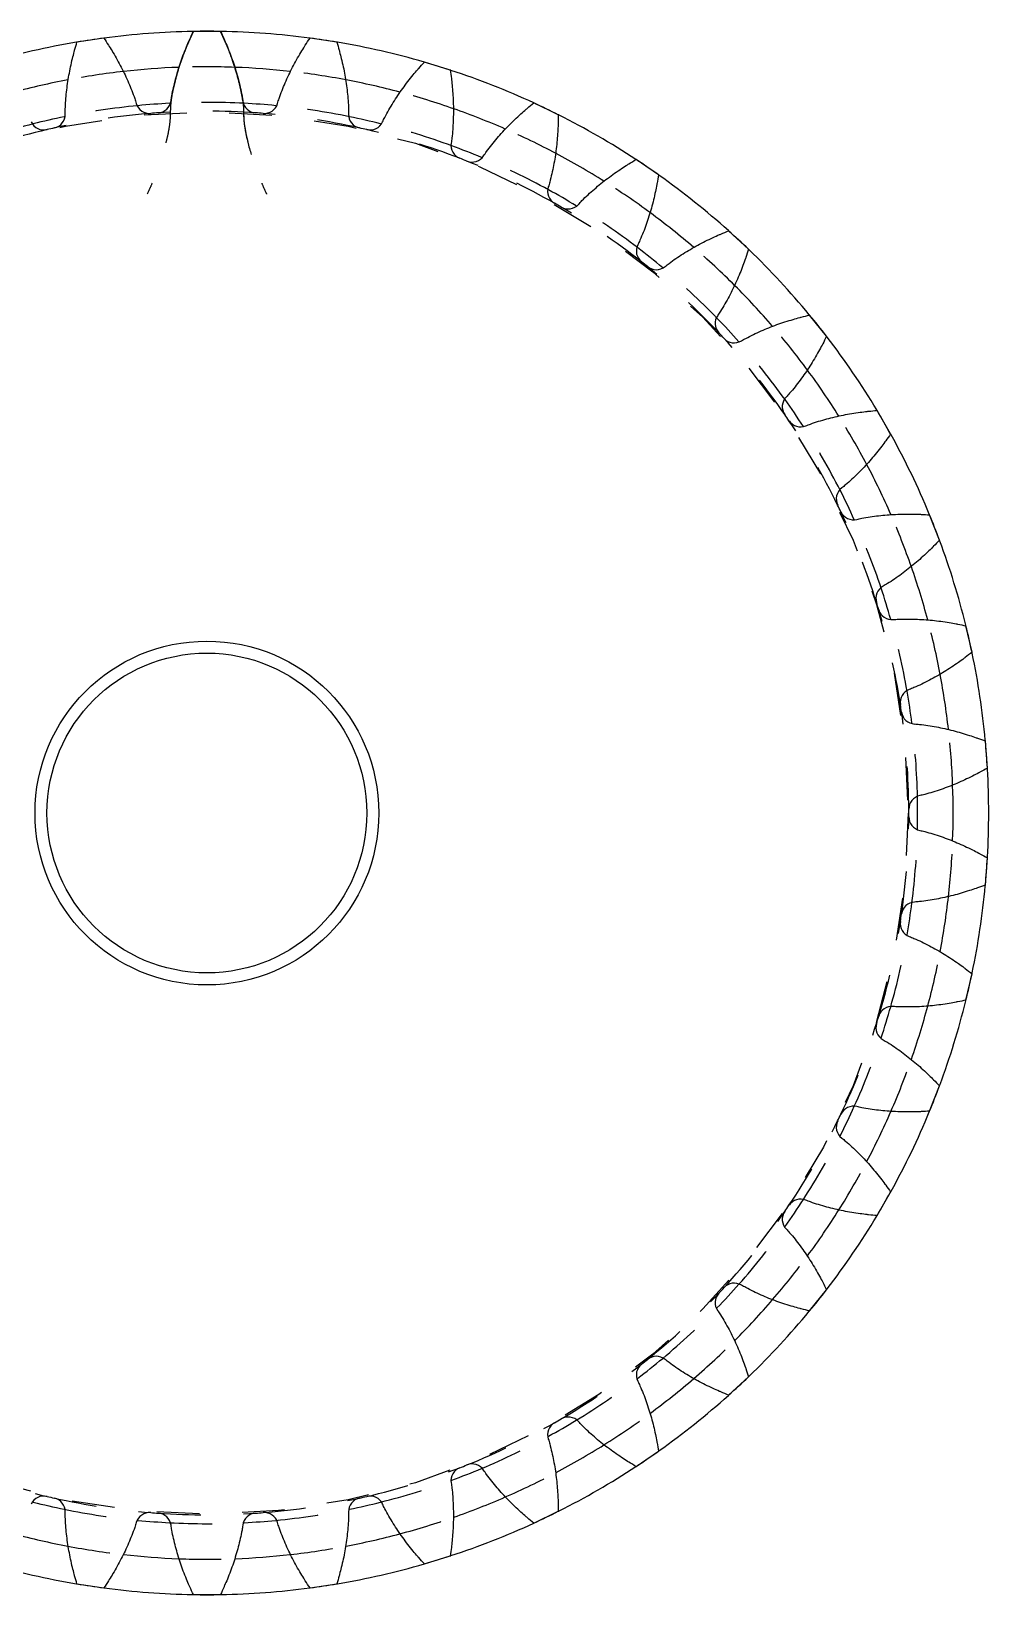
# Model space of a CAD drawing. Header units: inches. Extents: x 0.9 to 97.5, y -1.2 to 16.7.
# Drawn here: x 36.539 to 38.784, y 12.108 to 15.774 of the extents above; entities that cross this region are included whole.
import ezdxf

# ---------------------------------------------------------------- set-up
doc = ezdxf.new("R2010")
doc.units = ezdxf.units.IN
doc.header["$MEASUREMENT"] = 0
doc.linetypes.add('HIDDEN', pattern=[0.2, 0.1, -0.1])
doc.layers.add('DEFAULT_2', color=8, linetype='HIDDEN')

msp = doc.modelspace()

# ---------------------------------------------------------------- linework, layer by layer
at = {"color": 7, "linetype": 'Continuous'}
for p, q in [((36.9826, 15.7742), (36.9189, 15.7742)), ((36.709, 15.7585), (36.646, 15.749)), ((37.2554, 15.749), (37.1925, 15.7585)), ((37.5215, 15.6834), (37.4606, 15.7021)), ((37.7747, 15.5788), (37.7174, 15.6065)), ((38.0096, 15.4377), (37.957, 15.4736)), ((38.2209, 15.2632), (38.1742, 15.3065)), ((38.4037, 15.0591), (38.364, 15.1089)), ((38.5541, 14.8301), (38.5223, 14.8852)), ((38.6687, 14.5812), (38.6454, 14.6405)), ((38.7449, 14.318), (38.7307, 14.3801)), ((38.781, 14.0464), (38.7763, 14.1099)), ((38.7763, 13.7724), (38.781, 13.8359)), ((38.7307, 13.5022), (38.7449, 13.5643)), ((38.6454, 13.2418), (38.6687, 13.3011)), ((38.5223, 12.997), (38.5541, 13.0522)), ((38.364, 12.7733), (38.4037, 12.8231)), ((38.1742, 12.5757), (38.2209, 12.6191)), ((37.957, 12.4087), (38.0096, 12.4445)), ((37.7174, 12.2758), (37.7747, 12.3034)), ((37.4606, 12.1801), (37.5215, 12.1989)), ((36.646, 12.1333), (36.709, 12.1238)), ((36.9189, 12.1081), (36.9826, 12.1081)), ((37.1925, 12.1238), (37.2554, 12.1333))]:
    msp.add_line(p, q, dxfattribs=at)
for radius in [0.4031, 0.375]:
    msp.add_circle((36.9507, 13.9411), radius, dxfattribs=at)
at = {"color": 40, "linetype": 'Continuous'}
for radius, start, end in [(1.8333, 91.0287, 97.5545), (1.8333, 82.4455, 88.9713), (1.8333, 99.6102, 106.1478), (1.8333, 73.8522, 80.3898), (1.75, 100.7442, 104.9846), (1.75, 92.1691, 96.4072), (1.75, 83.5928, 87.8309), (1.75, 75.0154, 79.2558), (1.8333, 65.2807, 71.8099), (1.6667, 93.0059, 95.5692), (1.6667, 84.4308, 86.9941), (1.75, 66.4368, 70.6817), (1.6667, 101.5796, 104.1458), (1.6667, 75.8542, 78.4204), (1.8333, 56.7257, 63.2317), (1.6667, 67.2762, 69.848), (1.75, 57.857, 62.1087), (1.6667, 58.6966, 61.2769), (1.8333, 48.1644, 54.655), (1.75, 49.2758, 53.5366), (1.6667, 50.1155, 52.707), (1.8333, 39.6023, 46.0797), (1.75, 40.7036, 44.9655), (1.6667, 41.5327, 44.1383), (1.8333, 31.0391, 37.5059), (1.75, 32.1396, 36.3952), (1.6667, 32.9482, 35.5708), (1.8333, 22.475, 28.9335), (1.75, 23.575, 27.8258), (1.6667, 24.374, 27.0043), (1.8333, 13.9098, 20.3624), (1.75, 15.0098, 19.2572), (1.6667, 15.8131, 18.4389), (1.8333, 5.3435, 11.7925), (1.75, 6.4441, 10.6894), (1.6667, 7.2515, 9.8745), (1.8333, 356.7761, 3.2239), (1.6667, 358.689, 1.311), (1.75, 357.8777, 2.1223), (1.8333, 348.2075, 354.6565), (1.6667, 350.1255, 352.7485), (1.75, 349.3106, 353.5559), (1.8333, 339.6376, 346.0902), (1.6667, 341.5611, 344.1869), (1.75, 340.7428, 344.9902), (1.6667, 332.9957, 335.626), (1.75, 332.1742, 336.425), (1.8333, 331.0665, 337.525), (1.6667, 324.4292, 327.0518), (1.75, 323.6048, 327.8604), (1.8333, 322.4941, 328.9609), (1.6667, 315.8617, 318.4673), (1.75, 315.0345, 319.2964), (1.8333, 313.9203, 320.3977), (1.6667, 307.293, 309.8845), (1.75, 306.4634, 310.7242), (1.8333, 305.345, 311.8356), (1.6667, 298.7231, 301.3034), (1.75, 297.8913, 302.143), (1.6667, 290.152, 292.7238), (1.8333, 296.7683, 303.2743), (1.6667, 255.8542, 258.4204), (1.6667, 281.5796, 284.1458), (1.75, 289.3183, 293.5632), (1.75, 255.0154, 259.2558), (1.6667, 264.4308, 266.9941), (1.6667, 273.0059, 275.5692), (1.75, 280.7442, 284.9846), (1.8333, 288.1901, 294.7193), (1.8333, 253.8522, 260.3898), (1.75, 263.5928, 267.831), (1.75, 272.169, 276.4072), (1.8333, 279.6102, 286.1478), (1.8333, 262.4455, 268.9713), (1.8333, 271.0287, 277.5545)]:
    msp.add_arc((36.9507, 13.9411), radius, start, end, dxfattribs=at)
at = {"color": 7, "linetype": 'Continuous'}
for centre, radius, start, end in [((36.9507, 13.9411), 1.8333, 89.005, 90.995), ((36.9507, 13.9411), 1.8333, 97.5764, 99.5664), ((36.9507, 13.9411), 1.8333, 80.4336, 82.4236), ((36.9507, 13.9411), 1.8333, 71.8621, 73.8522), ((36.8163, 15.6142), 0.0325, 196.0346, 274.5952), ((36.8343, 15.6156), 0.0325, 273.9762, 352.5368), ((37.0671, 15.6156), 0.0325, 187.4632, 266.0238), ((37.0852, 15.6142), 0.0325, 265.4048, 343.9654), ((36.9507, 13.9411), 1.8333, 63.2907, 65.2807), ((36.5684, 15.5755), 0.0325, 204.6061, 283.1667), ((36.9507, 13.9411), 1.646, 102.5476, 103.1667), ((36.5861, 15.5795), 0.0325, 282.5476, 1.1082), ((36.9507, 13.9411), 1.646, 93.9762, 94.5952), ((36.9507, 13.9411), 1.646, 85.4048, 86.0238), ((37.3154, 15.5795), 0.0325, 178.8918, 257.4524), ((36.9507, 13.9411), 1.646, 76.8333, 77.4524), ((37.3331, 15.5755), 0.0325, 256.8333, 335.3939), ((37.5555, 15.5069), 0.0325, 170.3203, 248.881), ((36.9507, 13.9411), 1.646, 68.2619, 68.881), ((37.5724, 15.5003), 0.0325, 248.2619, 326.8225), ((36.9507, 13.9411), 1.8333, 54.7193, 56.7093), ((37.7821, 15.3993), 0.0325, 161.7489, 240.3095), ((36.9507, 13.9411), 1.646, 59.6905, 60.3095), ((37.7978, 15.3902), 0.0325, 239.6905, 318.2511), ((36.9507, 13.9411), 1.8333, 46.1478, 48.1379), ((37.9902, 15.2591), 0.0325, 153.1775, 231.7381), ((36.9507, 13.9411), 1.646, 51.119, 51.7381), ((38.0043, 15.2478), 0.0325, 231.119, 309.6797), ((38.175, 15.0894), 0.0325, 144.6061, 223.1667), ((36.9507, 13.9411), 1.8333, 37.5764, 39.5664), ((36.9507, 13.9411), 1.646, 42.5476, 43.1667), ((38.1873, 15.0761), 0.0325, 222.5476, 301.1082), ((38.3324, 14.8941), 0.0325, 136.0346, 214.5952), ((36.9507, 13.9411), 1.646, 33.9762, 34.5952), ((38.3427, 14.8792), 0.0325, 213.9762, 292.5368), ((36.9507, 13.9411), 1.8333, 29.005, 30.995), ((38.4591, 14.6776), 0.0325, 127.4632, 206.0238), ((36.9507, 13.9411), 1.646, 25.4048, 26.0238), ((38.4669, 14.6612), 0.0325, 205.4048, 283.9654), ((36.9507, 13.9411), 1.8333, 20.4336, 22.4236), ((38.552, 14.4445), 0.0325, 118.8918, 197.4524), ((36.9507, 13.9411), 1.646, 16.8333, 17.4524), ((38.5573, 14.4272), 0.0325, 196.8333, 275.3939), ((36.9507, 13.9411), 1.8333, 11.8621, 13.8522), ((38.6091, 14.2003), 0.0325, 110.3203, 188.881), ((36.9507, 13.9411), 1.646, 8.2619, 8.881), ((38.6118, 14.1823), 0.0325, 188.2619, 266.8225), ((36.9507, 13.9411), 1.8333, 3.2907, 5.2807), ((38.6292, 13.9502), 0.0325, 101.7489, 180.3095), ((36.9507, 13.9411), 1.646, 359.6905, 0.3095), ((38.6292, 13.9321), 0.0325, 179.6905, 258.2511), ((36.9507, 13.9411), 1.8333, 354.7193, 356.7093), ((38.6118, 13.6999), 0.0325, 93.1775, 171.7381), ((38.6091, 13.682), 0.0325, 171.119, 249.6797), ((36.9507, 13.9411), 1.646, 351.119, 351.7381), ((36.9507, 13.9411), 1.8333, 346.1478, 348.1379), ((36.9507, 13.9411), 1.646, 342.5476, 343.1667), ((38.5573, 13.4551), 0.0325, 84.6061, 163.1667), ((38.552, 13.4377), 0.0325, 162.5476, 241.1082), ((36.9507, 13.9411), 1.8333, 337.5764, 339.5664), ((38.4669, 13.221), 0.0325, 76.0346, 154.5952), ((38.4591, 13.2047), 0.0325, 153.9762, 232.5368), ((36.9507, 13.9411), 1.646, 333.9762, 334.5952), ((36.9507, 13.9411), 1.646, 325.4048, 326.0238), ((38.3427, 13.0031), 0.0325, 67.4632, 146.0238), ((36.9507, 13.9411), 1.8333, 329.005, 330.995), ((38.3324, 12.9881), 0.0325, 145.4048, 223.9654), ((38.1873, 12.8061), 0.0325, 58.8918, 137.4524), ((38.175, 12.7928), 0.0325, 136.8333, 215.3939), ((36.9507, 13.9411), 1.646, 316.8333, 317.4524), ((36.9507, 13.9411), 1.8333, 320.4336, 322.4236), ((36.9507, 13.9411), 1.646, 308.2619, 308.881), ((38.0043, 12.6345), 0.0325, 50.3203, 128.881), ((37.9902, 12.6232), 0.0325, 128.2619, 206.8225), ((36.9507, 13.9411), 1.8333, 311.8621, 313.8522), ((37.7821, 12.483), 0.0325, 119.6905, 198.2511), ((36.9507, 13.9411), 1.646, 299.6905, 300.3095), ((37.7978, 12.4921), 0.0325, 41.7489, 120.3095), ((36.9507, 13.9411), 1.8333, 303.2907, 305.2807), ((37.5555, 12.3754), 0.0325, 111.119, 189.6797), ((36.9507, 13.9411), 1.646, 291.119, 291.7381), ((37.5724, 12.382), 0.0325, 33.1775, 111.7381), ((36.5684, 12.3068), 0.0325, 76.8333, 155.3939), ((36.9507, 13.9411), 1.646, 256.8333, 257.4524), ((36.5861, 12.3027), 0.0325, 358.8918, 77.4524), ((37.3154, 12.3027), 0.0325, 102.5476, 181.1082), ((36.9507, 13.9411), 1.646, 282.5476, 283.1667), ((37.3331, 12.3068), 0.0325, 24.6061, 103.1667), ((36.8163, 12.268), 0.0325, 85.4048, 163.9654), ((36.9507, 13.9411), 1.646, 265.4048, 266.0238), ((36.8343, 12.2667), 0.0325, 7.4632, 86.0238), ((37.0671, 12.2667), 0.0325, 93.9762, 172.5368), ((36.9507, 13.9411), 1.646, 273.9762, 274.5952), ((37.0852, 12.268), 0.0325, 16.0346, 94.5952), ((36.9507, 13.9411), 1.8333, 294.7193, 296.7093), ((36.9507, 13.9411), 1.8333, 286.1478, 288.1379), ((36.9507, 13.9411), 1.8333, 260.4336, 262.4236), ((36.9507, 13.9411), 1.8333, 269.005, 270.995), ((36.9507, 13.9411), 1.8333, 277.5764, 279.5664)]:
    msp.add_arc(centre, radius, start, end, dxfattribs=at)
for points, start_tangent, end_tangent in [([(36.9093, 15.7532), (36.9106, 15.756), (36.9189, 15.7742)], (0.004627, 0.010581), (0.004916, 0.010449)), ([(36.9826, 15.7742), (36.9909, 15.756), (36.9921, 15.7532)], (0.004916, -0.010449), (0.004627, -0.010581)), ([(36.6397, 15.7267), (36.6406, 15.7298), (36.646, 15.749)], (0.002998, 0.011152), (0.003304, 0.011065)), ([(36.709, 15.7585), (36.7199, 15.7417), (36.7216, 15.7391)], (0.006419, -0.0096), (0.006152, -0.009773)), ([(36.7216, 15.7391), (36.7304, 15.7247), (36.7404, 15.7075), (36.7499, 15.6899), (36.7587, 15.672), (36.767, 15.6538), (36.7745, 15.6353), (36.7815, 15.6166), (36.785, 15.6053)], (0.039559, -0.062844), (0.020518, -0.071392)), ([(36.8666, 15.6114), (36.8684, 15.6231), (36.8725, 15.6426), (36.8772, 15.662), (36.8826, 15.6812), (36.8887, 15.7003), (36.8954, 15.7191), (36.9028, 15.7376), (36.9093, 15.7532)], (0.009648, 0.073652), (0.02975, 0.068038)), ([(36.9921, 15.7532), (36.9987, 15.7376), (37.006, 15.7191), (37.0128, 15.7003), (37.0188, 15.6812), (37.0243, 15.662), (37.029, 15.6426), (37.0331, 15.6231), (37.0349, 15.6114)], (0.02975, -0.068038), (0.009648, -0.073652)), ([(37.1164, 15.6053), (37.12, 15.6166), (37.1269, 15.6353), (37.1345, 15.6538), (37.1427, 15.672), (37.1516, 15.6899), (37.161, 15.7075), (37.1711, 15.7247), (37.1799, 15.7391)], (0.020518, 0.071392), (0.039559, 0.062844)), ([(37.1799, 15.7391), (37.1815, 15.7417), (37.1925, 15.7585)], (0.006152, 0.009773), (0.006419, 0.0096)), ([(37.2554, 15.749), (37.2609, 15.7298), (37.2617, 15.7267)], (0.003304, -0.011065), (0.002998, -0.011152)), ([(36.6186, 15.5802), (36.6186, 15.592), (36.6197, 15.612), (36.6215, 15.6318), (36.624, 15.6517), (36.6272, 15.6714), (36.6311, 15.691), (36.6355, 15.7104), (36.6397, 15.7267)], (-0.001437, 0.074268), (0.019277, 0.071712)), ([(37.2617, 15.7267), (37.2659, 15.7104), (37.2704, 15.691), (37.2742, 15.6714), (37.2774, 15.6517), (37.2799, 15.6318), (37.2817, 15.612), (37.2828, 15.592), (37.2829, 15.5802)], (0.019277, -0.071712), (-0.001437, -0.074268)), ([(37.4453, 15.6849), (37.4473, 15.6872), (37.4606, 15.7021)], (0.00754, 0.008747), (0.007778, 0.008536)), ([(37.3626, 15.562), (37.3678, 15.5726), (37.3775, 15.5901), (37.3877, 15.6072), (37.3986, 15.624), (37.41, 15.6404), (37.422, 15.6564), (37.4344, 15.672), (37.4453, 15.6849)], (0.030929, 0.067536), (0.048483, 0.056246)), ([(37.5215, 15.6834), (37.524, 15.6636), (37.5244, 15.6605)], (0.001618, -0.011434), (0.001302, -0.011475)), ([(37.5244, 15.6605), (37.5261, 15.6437), (37.5276, 15.6238), (37.5285, 15.6038), (37.5287, 15.5839), (37.5282, 15.5639), (37.5271, 15.544), (37.5252, 15.5241), (37.5235, 15.5124)], (0.008374, -0.073784), (-0.01249, -0.073224)), ([(37.5996, 15.4825), (37.6063, 15.4922), (37.6185, 15.5081), (37.6312, 15.5235), (37.6444, 15.5385), (37.6581, 15.553), (37.6723, 15.567), (37.687, 15.5805), (37.6997, 15.5917)], (0.040649, 0.062172), (0.056325, 0.048392)), ([(37.6997, 15.5917), (37.702, 15.5937), (37.7174, 15.6065)], (0.008759, 0.007526), (0.008963, 0.007281)), ([(37.7742, 15.5558), (37.7734, 15.5389), (37.772, 15.519), (37.7699, 15.4991), (37.7671, 15.4794), (37.7636, 15.4597), (37.7595, 15.4402), (37.7547, 15.4208), (37.7513, 15.4094)], (-0.002717, -0.074208), (-0.023264, -0.070545)), ([(37.7747, 15.5788), (37.7743, 15.5589), (37.7742, 15.5558)], (-0.000104, -0.011548), (-0.000422, -0.011541)), ([(37.9373, 15.4616), (37.9399, 15.4633), (37.957, 15.4736)], (0.009783, 0.006136), (0.009948, 0.005864)), ([(37.8221, 15.3686), (37.8302, 15.3772), (37.8445, 15.3911), (37.8594, 15.4044), (37.8747, 15.4172), (37.8904, 15.4295), (37.9066, 15.4413), (37.9231, 15.4525), (37.9373, 15.4616)], (0.049462, 0.055419), (0.062908, 0.039457)), ([(38.0096, 15.4377), (38.0062, 15.4181), (38.0057, 15.415)], (-0.001824, -0.011403), (-0.002138, -0.011349)), ([(38.0057, 15.415), (38.0024, 15.3985), (37.998, 15.379), (37.9929, 15.3597), (37.9872, 15.3405), (37.9809, 15.3216), (37.9739, 15.3029), (37.9662, 15.2844), (37.9612, 15.2737)], (-0.013746, -0.072975), (-0.033518, -0.066289)), ([(38.0251, 15.2227), (38.0344, 15.2301), (38.0507, 15.2417), (38.0673, 15.2526), (38.0844, 15.263), (38.1018, 15.2728), (38.1195, 15.2821), (38.1375, 15.2907), (38.1529, 15.2976)], (0.057169, 0.047428), (0.068086, 0.02964)), ([(38.1529, 15.2976), (38.1558, 15.2988), (38.1742, 15.3065)], (0.010589, 0.00461), (0.010711, 0.004316)), ([(38.2209, 15.2632), (38.2146, 15.2442), (38.2136, 15.2413)], (-0.003503, -0.011004), (-0.003805, -0.010903)), ([(38.2136, 15.2413), (38.2078, 15.2254), (38.2006, 15.2068), (38.1927, 15.1885), (38.1842, 15.1704), (38.1751, 15.1526), (38.1654, 15.1352), (38.1551, 15.1181), (38.1485, 15.1083)], (-0.024469, -0.070111), (-0.043023, -0.060553)), ([(38.3416, 15.1033), (38.3446, 15.1041), (38.364, 15.1089)], (0.011157, 0.00298), (0.011235, 0.002671)), ([(38.2041, 15.0483), (38.2144, 15.0542), (38.2322, 15.0632), (38.2503, 15.0716), (38.2687, 15.0793), (38.2874, 15.0864), (38.3063, 15.0929), (38.3254, 15.0987), (38.3416, 15.1033)], (0.063599, 0.038378), (0.071743, 0.019161)), ([(38.3932, 15.0386), (38.3852, 15.0237), (38.3753, 15.0064), (38.3647, 14.9894), (38.3537, 14.9728), (38.342, 14.9566), (38.3298, 14.9408), (38.3171, 14.9254), (38.3091, 14.9167)], (-0.034645, -0.065681), (-0.051568, -0.053465)), ([(38.4037, 15.0591), (38.3947, 15.0413), (38.3932, 15.0386)], (-0.005104, -0.010359), (-0.005388, -0.010214)), ([(38.3551, 14.8491), (38.3662, 14.8534), (38.3851, 14.8597), (38.4043, 14.8653), (38.4237, 14.8702), (38.4432, 14.8744), (38.4628, 14.878), (38.4826, 14.8809), (38.4993, 14.883)], (0.068609, 0.02847), (0.073798, 0.008255)), ([(38.4993, 14.883), (38.5024, 14.8833), (38.5223, 14.8852)], (0.011477, 0.001284), (0.011507, 0.000967)), ([(38.5541, 14.8301), (38.5425, 14.8138), (38.5407, 14.8113)], (-0.006591, -0.009482), (-0.00685, -0.009297)), ([(38.5407, 14.8113), (38.5305, 14.7978), (38.5181, 14.7822), (38.5052, 14.767), (38.4918, 14.7522), (38.4778, 14.7379), (38.4634, 14.7241), (38.4485, 14.7108), (38.4393, 14.7034)], (-0.044048, -0.059784), (-0.05896, -0.045182)), ([(38.4748, 14.6297), (38.4863, 14.6322), (38.506, 14.6356), (38.5258, 14.6383), (38.5457, 14.6403), (38.5656, 14.6415), (38.5856, 14.6422), (38.6055, 14.6421), (38.6224, 14.6417)], (0.072086, 0.017927), (0.074204, -0.002837)), ([(38.6224, 14.6417), (38.6255, 14.6415), (38.6454, 14.6405)], (0.01154, -0.000441), (0.011523, -0.000759)), ([(38.6526, 14.5646), (38.6406, 14.5528), (38.626, 14.5392), (38.6109, 14.5261), (38.5954, 14.5135), (38.5795, 14.5014), (38.5632, 14.4899), (38.5465, 14.479), (38.5363, 14.473)], (-0.052466, -0.052551), (-0.065036, -0.03589)), ([(38.6687, 14.5812), (38.6548, 14.5668), (38.6526, 14.5646)], (-0.007931, -0.008394), (-0.008159, -0.008173)), ([(38.5604, 14.3948), (38.5722, 14.3957), (38.5921, 14.3961), (38.6121, 14.3957), (38.6321, 14.3947), (38.652, 14.393), (38.6718, 14.3907), (38.6915, 14.3877), (38.7081, 14.3847)], (0.073953, 0.006983), (0.072952, -0.013864)), ([(38.7081, 14.3847), (38.7112, 14.3841), (38.7307, 14.3801)], (0.011345, -0.002156), (0.011281, -0.002468)), ([(38.7265, 14.304), (38.7129, 14.2941), (38.6964, 14.2829), (38.6796, 14.2721), (38.6624, 14.2619), (38.6448, 14.2524), (38.627, 14.2434), (38.6088, 14.2351), (38.5978, 14.2307)], (-0.059712, -0.044144), (-0.069659, -0.025796)), ([(38.7449, 14.318), (38.729, 14.3059), (38.7265, 14.304)], (-0.009093, -0.007118), (-0.009286, -0.006865)), ([(38.61, 14.1499), (38.6218, 14.1489), (38.6416, 14.1463), (38.6613, 14.1431), (38.6809, 14.1391), (38.7003, 14.1344), (38.7196, 14.1291), (38.7386, 14.1232), (38.7546, 14.1178)], (0.074167, -0.004117), (0.070071, -0.024583)), ([(38.7546, 14.1178), (38.7575, 14.1168), (38.7763, 14.1099)], (0.010897, -0.003823), (0.010787, -0.004122)), ([(38.781, 14.0464), (38.7635, 14.0367), (38.7608, 14.0353)], (-0.010053, -0.005683), (-0.010206, -0.005404)), ([(38.7608, 14.0353), (38.7458, 14.0276), (38.7278, 14.0189), (38.7096, 14.0107), (38.6911, 14.0033), (38.6723, 13.9964), (38.6533, 13.9902), (38.6341, 13.9847), (38.6226, 13.982)], (-0.065625, -0.034752), (-0.072725, -0.015125)), ([(38.6226, 13.9002), (38.6341, 13.8975), (38.6533, 13.892), (38.6723, 13.8858), (38.6911, 13.879), (38.7096, 13.8715), (38.7278, 13.8634), (38.7458, 13.8547), (38.7608, 13.847)], (0.072725, -0.015125), (0.065625, -0.034752)), ([(38.7608, 13.847), (38.7635, 13.8455), (38.781, 13.8359)], (0.010206, -0.005404), (0.010053, -0.005683)), ([(38.7546, 13.7644), (38.7386, 13.759), (38.7196, 13.7531), (38.7003, 13.7478), (38.6809, 13.7432), (38.6613, 13.7392), (38.6416, 13.7359), (38.6218, 13.7333), (38.61, 13.7324)], (-0.070071, -0.024583), (-0.074167, -0.004117)), ([(38.7763, 13.7724), (38.7575, 13.7655), (38.7546, 13.7644)], (-0.010787, -0.004122), (-0.010897, -0.003823)), ([(38.5978, 13.6515), (38.6088, 13.6471), (38.627, 13.6388), (38.6448, 13.6299), (38.6624, 13.6203), (38.6796, 13.6101), (38.6964, 13.5994), (38.7129, 13.5881), (38.7265, 13.5783)], (0.069659, -0.025796), (0.059712, -0.044144)), ([(38.7265, 13.5783), (38.729, 13.5764), (38.7449, 13.5643)], (0.009286, -0.006865), (0.009093, -0.007118)), ([(38.7081, 13.4976), (38.6915, 13.4946), (38.6718, 13.4916), (38.652, 13.4892), (38.6321, 13.4875), (38.6121, 13.4865), (38.5921, 13.4862), (38.5722, 13.4866), (38.5604, 13.4874)], (-0.072952, -0.013864), (-0.073953, 0.006983)), ([(38.7307, 13.5022), (38.7112, 13.4982), (38.7081, 13.4976)], (-0.011281, -0.002468), (-0.011345, -0.002156)), ([(38.5363, 13.4093), (38.5465, 13.4033), (38.5632, 13.3924), (38.5795, 13.3809), (38.5954, 13.3688), (38.6109, 13.3562), (38.626, 13.343), (38.6406, 13.3294), (38.6526, 13.3176)], (0.065036, -0.03589), (0.052466, -0.052551)), ([(38.6526, 13.3176), (38.6548, 13.3154), (38.6687, 13.3011)], (0.008159, -0.008173), (0.007931, -0.008394)), ([(38.6224, 13.2406), (38.6055, 13.2401), (38.5856, 13.2401), (38.5656, 13.2407), (38.5457, 13.242), (38.5258, 13.244), (38.506, 13.2466), (38.4863, 13.25), (38.4748, 13.2526)], (-0.074204, -0.002837), (-0.072086, 0.017927)), ([(38.6454, 13.2418), (38.6255, 13.2407), (38.6224, 13.2406)], (-0.011523, -0.000759), (-0.01154, -0.000441)), ([(38.4393, 13.1789), (38.4485, 13.1715), (38.4634, 13.1582), (38.4778, 13.1444), (38.4918, 13.1301), (38.5052, 13.1153), (38.5181, 13.1), (38.5305, 13.0844), (38.5407, 13.071)], (0.05896, -0.045182), (0.044048, -0.059784)), ([(38.5407, 13.071), (38.5425, 13.0684), (38.5541, 13.0522)], (0.00685, -0.009297), (0.006591, -0.009482)), ([(38.4993, 12.9993), (38.4826, 13.0013), (38.4628, 13.0043), (38.4432, 13.0079), (38.4237, 13.0121), (38.4043, 13.017), (38.3851, 13.0226), (38.3662, 13.0289), (38.3551, 13.0331)], (-0.073798, 0.008255), (-0.068609, 0.02847)), ([(38.5223, 12.997), (38.5024, 12.9989), (38.4993, 12.9993)], (-0.011507, 0.000967), (-0.011477, 0.001284)), ([(38.3091, 12.9656), (38.3171, 12.9568), (38.3298, 12.9415), (38.342, 12.9257), (38.3537, 12.9094), (38.3647, 12.8928), (38.3753, 12.8758), (38.3852, 12.8585), (38.3932, 12.8437)], (0.051568, -0.053465), (0.034645, -0.065681)), ([(38.3416, 12.779), (38.3254, 12.7835), (38.3063, 12.7894), (38.2874, 12.7958), (38.2687, 12.8029), (38.2503, 12.8107), (38.2322, 12.8191), (38.2144, 12.8281), (38.2041, 12.8339)], (-0.071743, 0.019161), (-0.063599, 0.038378)), ([(38.3932, 12.8437), (38.3947, 12.8409), (38.4037, 12.8231)], (0.005388, -0.010214), (0.005104, -0.010359)), ([(38.1485, 12.774), (38.1551, 12.7642), (38.1654, 12.7471), (38.1751, 12.7296), (38.1842, 12.7119), (38.1927, 12.6938), (38.2006, 12.6754), (38.2078, 12.6568), (38.2136, 12.641)], (0.043023, -0.060553), (0.024469, -0.070111)), ([(38.364, 12.7733), (38.3446, 12.7782), (38.3416, 12.779)], (-0.011235, 0.002671), (-0.011157, 0.00298)), ([(38.1529, 12.5847), (38.1375, 12.5916), (38.1195, 12.6002), (38.1018, 12.6094), (38.0844, 12.6192), (38.0673, 12.6296), (38.0507, 12.6406), (38.0344, 12.6522), (38.0251, 12.6595)], (-0.068086, 0.02964), (-0.057169, 0.047428)), ([(38.2136, 12.641), (38.2146, 12.638), (38.2209, 12.6191)], (0.003805, -0.010903), (0.003503, -0.011004)), ([(37.9612, 12.6085), (37.9662, 12.5978), (37.9739, 12.5794), (37.9809, 12.5607), (37.9872, 12.5417), (37.9929, 12.5226), (37.998, 12.5033), (38.0024, 12.4838), (38.0057, 12.4673)], (0.033518, -0.066289), (0.013746, -0.072975)), ([(38.1742, 12.5757), (38.1558, 12.5834), (38.1529, 12.5847)], (-0.010711, 0.004316), (-0.010589, 0.00461)), ([(37.9373, 12.4206), (37.9231, 12.4298), (37.9066, 12.441), (37.8904, 12.4527), (37.8747, 12.465), (37.8594, 12.4778), (37.8445, 12.4912), (37.8302, 12.5051), (37.8221, 12.5137)], (-0.062908, 0.039457), (-0.049462, 0.055419)), ([(37.7513, 12.4728), (37.7547, 12.4615), (37.7595, 12.4421), (37.7636, 12.4226), (37.7671, 12.4029), (37.7699, 12.3831), (37.772, 12.3633), (37.7734, 12.3433), (37.7742, 12.3265)], (0.023264, -0.070545), (0.002717, -0.074208)), ([(38.0057, 12.4673), (38.0062, 12.4642), (38.0096, 12.4445)], (0.002138, -0.011349), (0.001824, -0.011403)), ([(37.6997, 12.2906), (37.687, 12.3017), (37.6723, 12.3153), (37.6581, 12.3293), (37.6444, 12.3438), (37.6312, 12.3588), (37.6185, 12.3742), (37.6063, 12.39), (37.5996, 12.3998)], (-0.056325, 0.048392), (-0.040649, 0.062172)), ([(37.957, 12.4087), (37.9399, 12.419), (37.9373, 12.4206)], (-0.009948, 0.005864), (-0.009783, 0.006136)), ([(37.5235, 12.3699), (37.5252, 12.3582), (37.5271, 12.3383), (37.5282, 12.3184), (37.5287, 12.2984), (37.5285, 12.2784), (37.5276, 12.2585), (37.5261, 12.2386), (37.5244, 12.2218)], (0.01249, -0.073224), (-0.008374, -0.073784)), ([(37.4453, 12.1974), (37.4344, 12.2103), (37.422, 12.2259), (37.41, 12.2419), (37.3986, 12.2582), (37.3877, 12.275), (37.3775, 12.2922), (37.3678, 12.3096), (37.3626, 12.3203)], (-0.048483, 0.056246), (-0.030929, 0.067536)), ([(37.7742, 12.3265), (37.7743, 12.3234), (37.7747, 12.3034)], (0.000422, -0.011541), (0.000104, -0.011548)), ([(36.6397, 12.1555), (36.6355, 12.1718), (36.6311, 12.1913), (36.6272, 12.2109), (36.624, 12.2306), (36.6215, 12.2504), (36.6197, 12.2703), (36.6186, 12.2902), (36.6186, 12.3021)], (-0.019277, 0.071712), (0.001437, 0.074268)), ([(37.2829, 12.3021), (37.2828, 12.2902), (37.2817, 12.2703), (37.2799, 12.2504), (37.2774, 12.2306), (37.2742, 12.2109), (37.2704, 12.1913), (37.2659, 12.1718), (37.2617, 12.1555)], (0.001437, -0.074268), (-0.019277, -0.071712)), ([(37.7174, 12.2758), (37.702, 12.2886), (37.6997, 12.2906)], (-0.008963, 0.007281), (-0.008759, 0.007526)), ([(36.785, 12.277), (36.7815, 12.2657), (36.7745, 12.247), (36.767, 12.2285), (36.7587, 12.2103), (36.7499, 12.1924), (36.7404, 12.1748), (36.7304, 12.1575), (36.7216, 12.1432)], (-0.020518, -0.071392), (-0.039559, -0.062844)), ([(36.9093, 12.1291), (36.9028, 12.1446), (36.8954, 12.1632), (36.8887, 12.182), (36.8826, 12.201), (36.8772, 12.2202), (36.8725, 12.2396), (36.8684, 12.2592), (36.8666, 12.2709)], (-0.02975, 0.068038), (-0.009648, 0.073652)), ([(37.0349, 12.2709), (37.0331, 12.2592), (37.029, 12.2396), (37.0243, 12.2202), (37.0188, 12.201), (37.0128, 12.182), (37.006, 12.1632), (36.9987, 12.1446), (36.9921, 12.1291)], (-0.009648, -0.073652), (-0.02975, -0.068038)), ([(37.1799, 12.1432), (37.1711, 12.1575), (37.161, 12.1748), (37.1516, 12.1924), (37.1427, 12.2103), (37.1345, 12.2285), (37.1269, 12.247), (37.12, 12.2657), (37.1164, 12.277)], (-0.039559, 0.062844), (-0.020518, 0.071392)), ([(37.5244, 12.2218), (37.524, 12.2187), (37.5215, 12.1989)], (-0.001302, -0.011475), (-0.001618, -0.011434)), ([(37.4606, 12.1801), (37.4473, 12.195), (37.4453, 12.1974)], (-0.007778, 0.008536), (-0.00754, 0.008747)), ([(36.646, 12.1333), (36.6406, 12.1525), (36.6397, 12.1555)], (-0.003304, 0.011065), (-0.002998, 0.011152)), ([(36.7216, 12.1432), (36.7199, 12.1405), (36.709, 12.1238)], (-0.006152, -0.009773), (-0.006419, -0.0096)), ([(37.1925, 12.1238), (37.1815, 12.1405), (37.1799, 12.1432)], (-0.006419, 0.0096), (-0.006152, 0.009773)), ([(37.2617, 12.1555), (37.2609, 12.1525), (37.2554, 12.1333)], (-0.002998, -0.011152), (-0.003304, -0.011065)), ([(36.9189, 12.1081), (36.9106, 12.1262), (36.9093, 12.1291)], (-0.004916, 0.010449), (-0.004627, 0.010581)), ([(36.9921, 12.1291), (36.9909, 12.1262), (36.9826, 12.1081)], (-0.004627, -0.010581), (-0.004916, -0.010449))]:
    msp.add_spline(points, degree=3, dxfattribs=dict(at, start_tangent=start_tangent, end_tangent=end_tangent))
at = {"layer": 'DEFAULT_2', "color": 8, "linetype": 'HIDDEN'}
msp.add_circle((36.9507, 13.9411), 1.6445, dxfattribs=at)
for radius, start, end in [(1.8333, 90.995, 91.0287), (1.8333, 88.9713, 89.005), (1.8333, 99.5664, 99.6102), (1.8333, 97.5545, 97.5764), (1.8333, 82.4236, 82.4455), (1.8333, 80.3898, 80.4336), (1.75, 96.4072, 100.7442), (1.75, 87.8309, 92.1691), (1.75, 79.2558, 83.5928), (1.8333, 71.8099, 71.8621), (1.75, 70.6817, 75.0154), (1.6667, 95.5692, 101.5796), (1.646, 86.0238, 93.9762), (1.6667, 86.9941, 93.0059), (1.6667, 78.4204, 84.4308), (1.6667, 104.1458, 110.152), (1.646, 94.5952, 102.5476), (1.646, 77.4524, 85.4048), (1.6667, 69.848, 75.8542), (1.8333, 63.2317, 63.2907), (1.646, 103.1667, 111.119), (1.646, 68.881, 76.8333), (1.75, 62.1087, 66.4368), (1.6667, 61.2769, 67.2762), (1.8333, 56.7093, 56.7257), (1.646, 60.3095, 68.2619), (1.8333, 54.655, 54.7193), (1.75, 53.5366, 57.857), (1.6667, 52.707, 58.6966), (1.646, 51.7381, 59.6905), (1.8333, 48.1379, 48.1644), (1.75, 44.9655, 49.2758), (1.8333, 46.0797, 46.1478), (1.646, 43.1667, 51.119), (1.6667, 44.1383, 50.1155), (1.8333, 39.5664, 39.6023), (1.75, 36.3952, 40.7036), (1.646, 34.5952, 42.5476), (1.6667, 35.5708, 41.5327), (1.8333, 37.5059, 37.5764), (1.646, 26.0238, 33.9762), (1.75, 27.8258, 32.1396), (1.8333, 30.995, 31.0391), (1.6667, 27.0043, 32.9482), (1.8333, 28.9335, 29.005), (1.646, 17.4524, 25.4048), (1.75, 19.2572, 23.575), (1.8333, 22.4236, 22.475), (1.6667, 18.4389, 24.374), (1.8333, 20.3624, 20.4336), (1.646, 8.881, 16.8333), (1.6667, 9.8745, 15.8131), (1.75, 10.6894, 15.0098), (1.8333, 13.8522, 13.9098), (1.8333, 11.7925, 11.8621), (1.646, 0.3095, 8.2619), (1.6667, 1.311, 7.2515), (1.75, 2.1223, 6.4441), (1.8333, 5.2807, 5.3435), (1.8333, 3.2239, 3.2907), (1.646, 351.7381, 359.6905), (1.6667, 352.7485, 358.689), (1.75, 353.5559, 357.8777), (1.8333, 356.7093, 356.7761), (1.8333, 354.6565, 354.7193), (1.646, 343.1667, 351.119), (1.6667, 344.1869, 350.1255), (1.75, 344.9902, 349.3106), (1.8333, 348.1379, 348.2075), (1.8333, 346.0902, 346.1478), (1.646, 334.5952, 342.5476), (1.6667, 335.626, 341.5611), (1.75, 336.425, 340.7428), (1.8333, 339.5664, 339.6376), (1.8333, 337.525, 337.5764), (1.646, 326.0238, 333.9762), (1.6667, 327.0518, 332.9957), (1.75, 327.8604, 332.1742), (1.8333, 330.995, 331.0665), (1.646, 317.4524, 325.4048), (1.8333, 328.9609, 329.005), (1.6667, 318.4673, 324.4292), (1.75, 319.2964, 323.6048), (1.646, 308.881, 316.8333), (1.8333, 322.4236, 322.4941), (1.6667, 309.8845, 315.8617), (1.8333, 320.3977, 320.4336), (1.75, 310.7242, 315.0345), (1.646, 300.3095, 308.2619), (1.6667, 301.3034, 307.293), (1.8333, 313.8522, 313.9203), (1.8333, 311.8356, 311.8621), (1.646, 291.7381, 299.6905), (1.75, 302.143, 306.4634), (1.6667, 292.7238, 298.7231), (1.8333, 305.2807, 305.345), (1.646, 248.881, 256.8333), (1.646, 283.1667, 291.119), (1.75, 293.5632, 297.8913), (1.8333, 303.2743, 303.2907), (1.6667, 249.848, 255.8542), (1.6667, 284.1458, 290.152), (1.646, 257.4524, 265.4048), (1.646, 274.5952, 282.5476), (1.6667, 258.4204, 264.4308), (1.646, 266.0238, 273.9762), (1.6667, 275.5692, 281.5796), (1.75, 284.9846, 289.3183), (1.8333, 296.7093, 296.7683), (1.6667, 266.9941, 273.0059), (1.75, 259.2558, 263.5928), (1.75, 276.4072, 280.7442), (1.75, 267.831, 272.169), (1.8333, 288.1379, 288.1901), (1.8333, 260.3898, 260.4336), (1.8333, 262.4236, 262.4455), (1.8333, 268.9713, 269.005), (1.8333, 270.995, 271.0287), (1.8333, 277.5545, 277.5764), (1.8333, 279.5664, 279.6102)]:
    msp.add_arc((36.9507, 13.9411), radius, start, end, dxfattribs=at)
for points, start_tangent, end_tangent in [([(36.916, 15.7679), (36.9133, 15.762)], (-0.001362, -0.002954), (-0.001339, -0.002965)), ([(36.9166, 15.7692), (36.916, 15.7679)], (-0.000298, -0.000645), (-0.000297, -0.000645)), ([(36.9178, 15.7719), (36.9166, 15.7692)], (-0.000613, -0.001312), (-0.000608, -0.001314)), ([(36.9189, 15.7742), (36.9178, 15.7719)], (-0.000546, -0.001161), (-0.000543, -0.001162)), ([(36.984, 15.7711), (36.9826, 15.7742)], (-0.000714, 0.00153), (-0.000723, 0.001533)), ([(36.9837, 15.7719), (36.9849, 15.7693)], (0.000599, -0.001284), (0.000595, -0.001286)), ([(36.9882, 15.7621), (36.984, 15.7711)], (-0.002039, 0.004518), (-0.002114, 0.004533)), ([(36.9849, 15.7693), (36.9855, 15.768)], (0.0003, -0.000649), (0.000299, -0.000649)), ([(36.9855, 15.768), (36.9881, 15.7621)], (0.001354, -0.002937), (0.001332, -0.002948)), ([(36.9093, 15.7531), (36.9028, 15.7376), (36.8954, 15.7191), (36.8895, 15.7025)], (-0.010891, -0.02491), (-0.008829, -0.025714)), ([(36.9129, 15.7611), (36.9106, 15.756), (36.9093, 15.7531)], (-0.001804, -0.004007), (-0.00176, -0.004026)), ([(36.9133, 15.762), (36.9129, 15.7611)], (-0.000198, -0.000439), (-0.000198, -0.000439)), ([(36.9882, 15.7621), (36.9885, 15.7612)], (0.000187, -0.000413), (0.000186, -0.000414)), ([(36.9886, 15.7611), (36.9882, 15.7621)], (-0.000213, 0.000474), (-0.000214, 0.000474)), ([(36.9885, 15.7612), (36.9909, 15.756), (36.9921, 15.7531)], (0.001826, -0.004055), (0.001781, -0.004075)), ([(36.9921, 15.7531), (36.9886, 15.7611)], (-0.00175, 0.004007), (-0.0018, 0.004003)), ([(36.9921, 15.7531), (36.9987, 15.7376), (37.006, 15.7191), (37.0119, 15.7027)], (0.010861, -0.024841), (0.008811, -0.025641)), ([(37.0118, 15.703), (36.9944, 15.748), (36.9921, 15.7531)], (-0.009091, 0.026411), (-0.010629, 0.024335)), ([(36.8895, 15.7025), (36.8887, 15.7003), (36.8826, 15.6812), (36.8772, 15.662), (36.8755, 15.6552)], (-0.008014, -0.023341), (-0.005982, -0.023942)), ([(37.0121, 15.7021), (37.0118, 15.703)], (-0.000144, 0.000419), (-0.000144, 0.000418)), ([(37.0119, 15.7027), (37.0128, 15.7003), (37.0188, 15.6812), (37.0243, 15.662), (37.026, 15.6553)], (0.008025, -0.023355), (0.005991, -0.023957)), ([(37.0259, 15.6557), (37.0151, 15.6932), (37.0121, 15.7021)], (-0.006246, 0.024843), (-0.007423, 0.02167)), ([(36.8755, 15.6552), (36.8725, 15.6426), (36.8684, 15.6231), (36.8666, 15.6114)], (-0.00542, -0.021695), (-0.002908, -0.022179)), ([(37.0261, 15.6547), (37.0259, 15.6557)], (-0.000124, 0.000496), (-0.000124, 0.000494)), ([(37.026, 15.6553), (37.029, 15.6426), (37.0331, 15.6231), (37.0349, 15.6114)], (0.005439, -0.021751), (0.002915, -0.022237)), ([(37.0349, 15.6116), (37.0311, 15.6329), (37.0261, 15.6547)], (-0.003185, 0.024336), (-0.005013, 0.020091)), ([(36.8666, 15.6114), (36.8657, 15.6033), (36.8648, 15.5833), (36.8638, 15.5634), (36.8611, 15.5436), (36.8571, 15.5241), (36.8523, 15.5047), (36.8469, 15.4854), (36.8408, 15.4664), (36.8341, 15.4476), (36.8268, 15.429), (36.8189, 15.4107), (36.8106, 15.3925)], (-0.014812, -0.112983), (-0.048494, -0.103072)), ([(37.0349, 15.6114), (37.0349, 15.6116)], (-0.000013, 0.000104), (-0.000014, 0.000104)), ([(37.0349, 15.6114), (37.0358, 15.6033), (37.0367, 15.5833), (37.0376, 15.5634), (37.0403, 15.5436), (37.0444, 15.5241), (37.0492, 15.5047), (37.0546, 15.4854), (37.0607, 15.4664), (37.0674, 15.4476), (37.0747, 15.429), (37.0825, 15.4107), (37.0908, 15.3925)], (0.014812, -0.112983), (0.048494, -0.103072)), ([(37.0367, 15.5833), (37.0371, 15.5709), (37.0423, 15.5338), (37.0583, 15.4735), (37.079, 15.4187), (37.0908, 15.3925)], (0.000694, -0.157368), (0.037806, -0.080191))]:
    msp.add_spline(points, degree=3, dxfattribs=dict(at, start_tangent=start_tangent, end_tangent=end_tangent))

doc.saveas('drawing.dxf')
